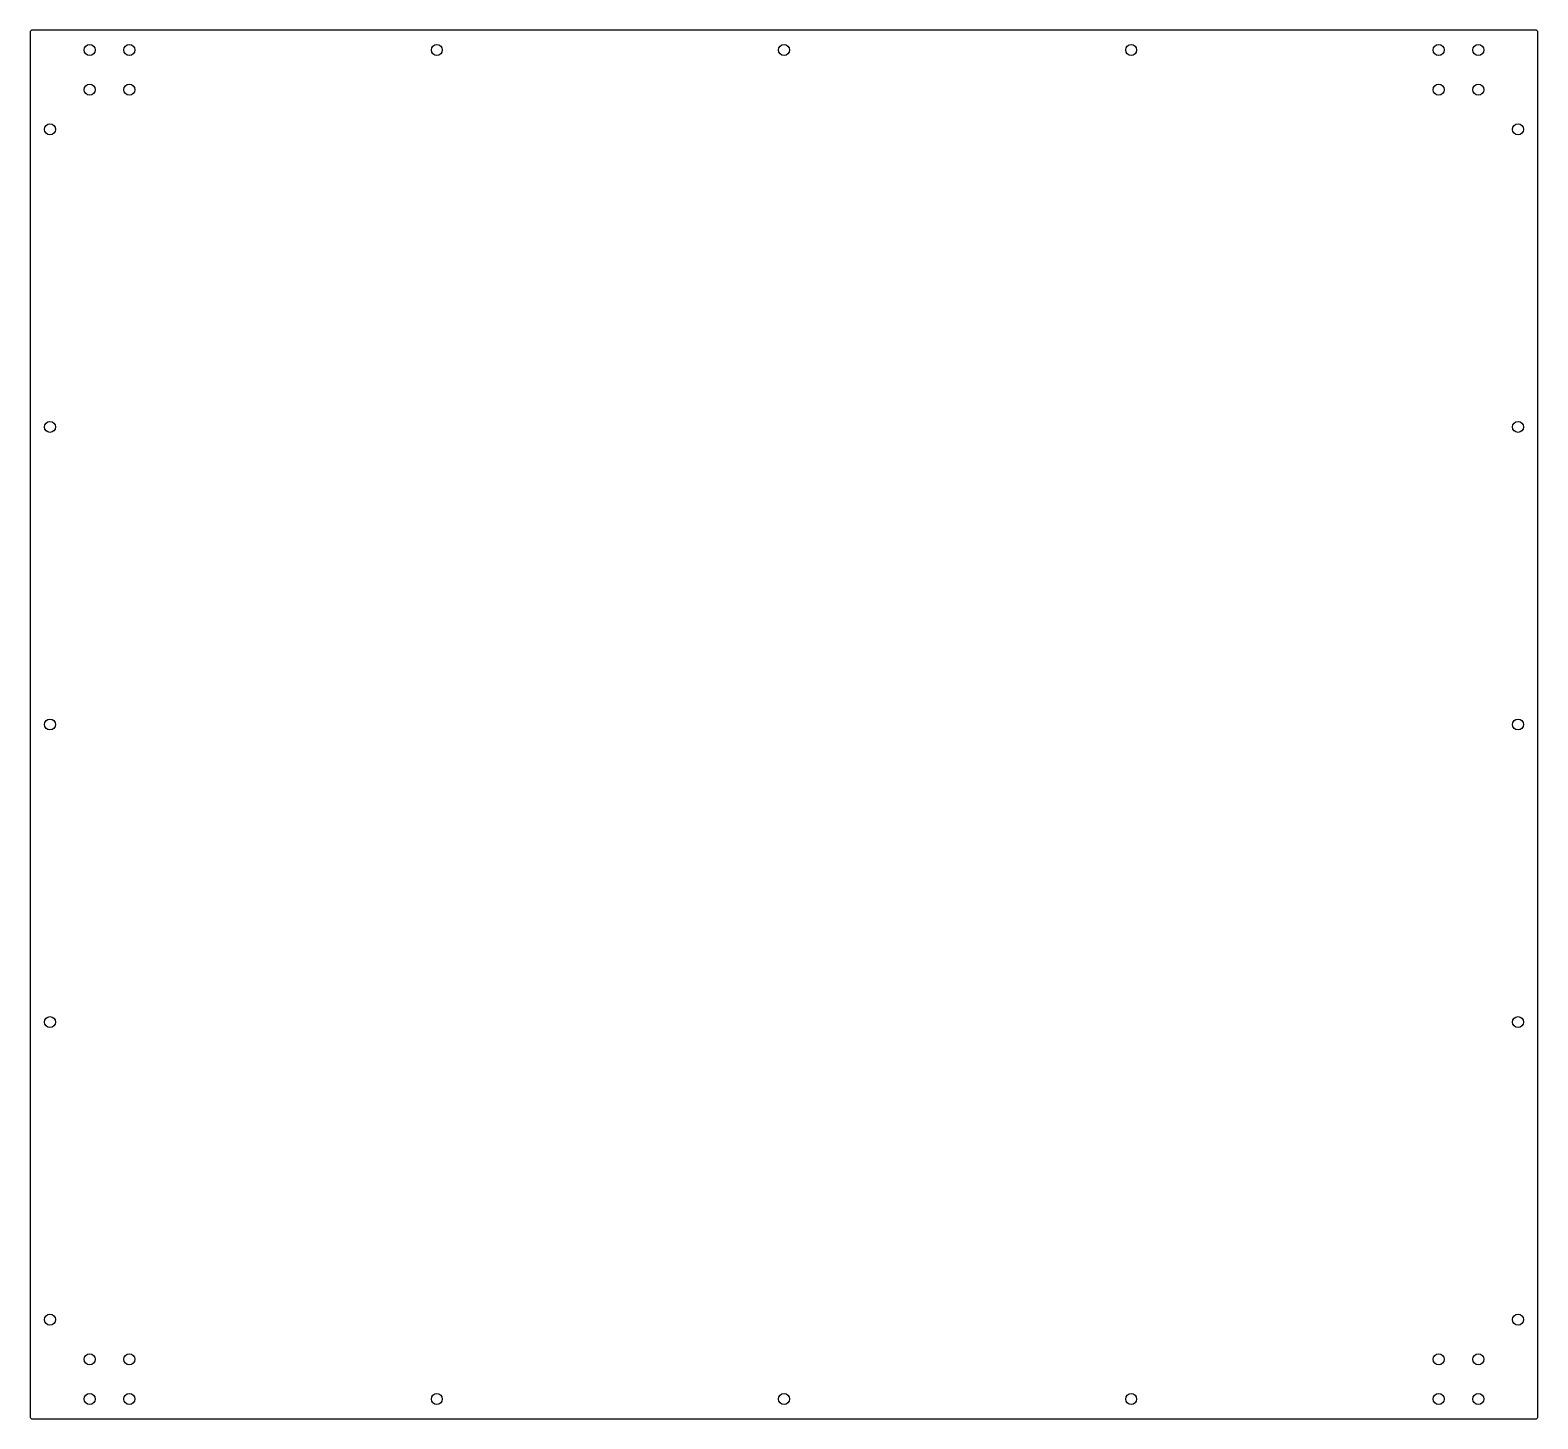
# Model space of a CAD drawing. Header units: millimetres. Extents: x -380 to 380, y -350 to 350.
import ezdxf

# ---------------------------------------------------------------- set-up
doc = ezdxf.new("R2010")
doc.units = ezdxf.units.MM

msp = doc.modelspace()

# ---------------------------------------------------------------- linework, layer by layer
at = {"color": 7, "linetype": 'Continuous', "lineweight": 25}
for p, q in [((379, 350), (-379, 350)), ((-380, 349), (-380, -349)), ((380, -349), (380, 349)), ((-379, -350), (379, -350))]:
    msp.add_line(p, q, dxfattribs=at)
for centre in [(-350, 340), (-330, 340), (-175, 340), (0, 340), (175, 340), (330, 340), (350, 340), (-350, 320), (-330, 320), (330, 320), (350, 320), (-370, 300), (370, 300), (-370, 150), (370, 150), (-370, 0), (370, 0), (-370, -150), (370, -150), (-370, -300), (370, -300), (-350, -320), (-330, -320), (330, -320), (350, -320), (-350, -340), (-330, -340), (-175, -340), (0, -340), (175, -340), (330, -340), (350, -340)]:
    msp.add_circle(centre, 2.75, dxfattribs=at)
for centre, start, end in [((-379, 349), 90, 180), ((379, 349), 0, 90), ((-379, -349), 180, 270), ((379, -349), 270, 360)]:
    msp.add_arc(centre, 1, start, end, dxfattribs=at)

doc.saveas('drawing.dxf')
